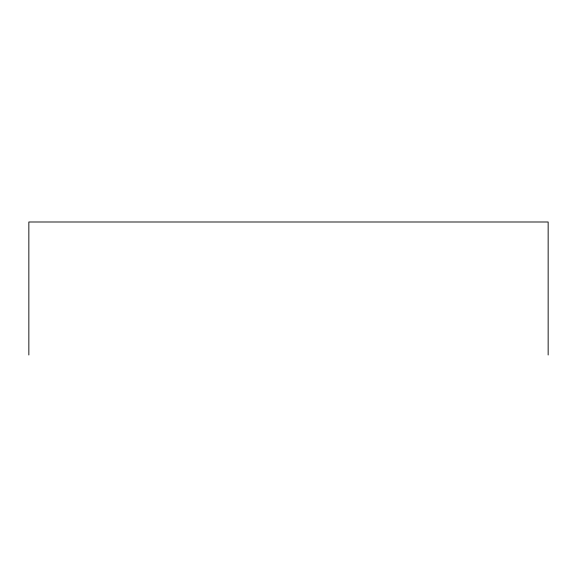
<?xml version="1.0" encoding="UTF-8"?>
<svg xmlns="http://www.w3.org/2000/svg" width="577" height="577" viewBox="0 0 577 577"><rect width="100%" height="100%" fill="white"/><g stroke="black" fill="none" stroke-linecap="round" stroke-linejoin="round"><path stroke-width="0.87" d="M548.15 355.006L548.15 221.994L28.85 221.994L28.85 355.006"/></g></svg>
